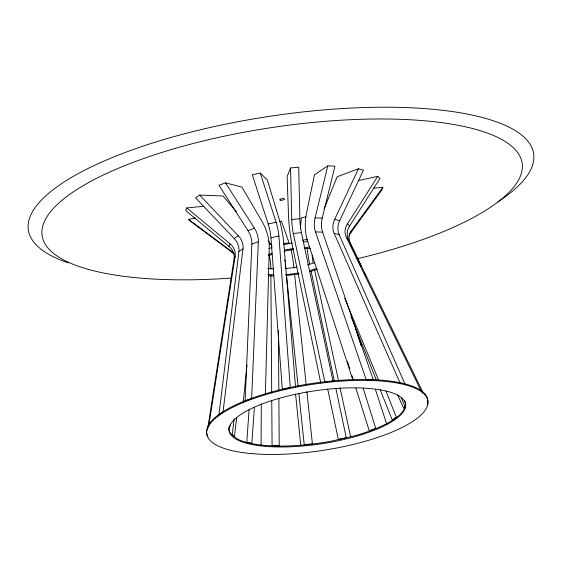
<?xml version="1.0" encoding="UTF-8"?>
<svg xmlns="http://www.w3.org/2000/svg" width="562" height="562" viewBox="0 0 562 562"><rect width="100%" height="100%" fill="white"/><g stroke="black" fill="none" stroke-linecap="round" stroke-linejoin="round"><path stroke-width="0.84" d="M261.105 445.034L261.288 403.832M265.376 394.215L269.24 248.566A30.573 16.776 69.5 0 0 261.463 220.501L241.927 187.083L225.495 182.847L218.99 185.277L247.961 230.68A13.924 7.643 69.5 0 1 251.853 244.133L245.13 401.05L251.636 398.627L258.351 241.709A13.924 7.643 69.5 0 0 254.46 228.249L225.495 182.847M249.107 409.712L246.802 442.006L251.832 443.306L254.375 407.513M300.417 228.172L301.302 217.88L306.065 216.827M243.234 402.533L246.992 365.089M234.129 418.894L232.247 434.574L234.403 436.702L236.7 417.573M238.899 251.607L218.899 415.002L222.981 412.262L242.988 248.868A13.924 11.219 56.2 0 0 238.281 235.808L199.679 195.105L195.59 197.845L234.192 238.541A13.924 11.219 56.2 0 1 238.899 251.607L242.988 248.868M207.764 428.307L234.066 259.04L235.113 256.405A13.924 13.095 21.7 0 0 230.02 243.76L186.739 207.947L185.692 210.581L228.973 246.388A13.924 13.095 21.7 0 1 234.066 259.04M208.678 426.544L235.113 256.405M315.085 217.88L327.815 165.874L334.945 166.141L322.216 218.147A13.924 7.123 -87.9 0 0 322.602 232.162L373.337 379.975L366.206 379.708L315.472 231.895A13.924 7.123 -87.9 0 1 315.085 217.88L322.216 218.147M228.973 246.388L230.02 243.76M331.376 381.31L333.006 381.148L301.443 232.661A13.924 2.283 84.4 0 1 299.89 218.695L298.703 167.174L290.547 167.975L287.133 176.58L288.461 214.01A30.573 5.016 84.4 0 0 291.797 243.051L320.79 383.031M229.584 427.015L230.631 424.387M348.84 236.089A13.924 13.095 21.7 0 1 350.54 233.061L351.58 230.427L382.919 187.287L373.463 188.214M382.919 187.287L381.872 189.921L350.54 233.061M324.105 208.755L337.186 176.742L358.451 168.804L363.474 170.096L339.68 220.683A13.924 10.875 -75.6 0 0 339.139 234.579L405.118 384.352M401.767 383.488L400.095 383.059L334.116 233.286A13.924 10.875 -75.6 0 1 334.657 219.391L358.451 168.804M347.471 223.795L377.804 176.32L379.954 178.449L349.627 225.924A13.924 12.968 -45.4 0 0 348.538 239.553L423.516 393.618L421.367 391.489L346.382 237.431A13.924 12.968 -45.4 0 1 347.471 223.795L349.627 225.924M349.817 233.314L351.791 230.483M327.815 165.874L314.453 174.824L306.662 212.569A30.573 15.631 -87.9 0 0 307.779 241.695L353.027 380.418M234.192 238.541L238.281 235.808M247.961 230.68L254.46 228.249M251.853 244.133L258.351 241.709M268.931 248.601L272.008 247.596M268.833 254.333L272.043 253.286M317.137 269.416L309.529 271.699M283.887 244.512L292.247 243.093M284.477 250.055L293.35 248.559M260.269 173.04L252.338 174.782L268.165 223.985A13.924 2.901 77.6 0 1 270.954 237.761L282.335 389.445L290.273 387.696L278.885 236.019A13.924 2.901 77.6 0 0 276.097 222.243L260.269 173.04L267.308 179.988L278.239 215.892A30.573 6.365 77.6 0 1 283.915 244.568L295.57 387.33M358.563 180.564L377.804 176.32M233.982 253.729A13.924 12.968 -45.4 0 0 233.082 253.019L190.813 221.54L188.656 219.412L195.351 217.937M268.165 223.985L276.097 222.243M270.954 237.761L278.885 236.019M302.482 240.332L307.238 239.286A30.573 6.365 77.6 0 0 307.119 240.775M299.068 273.961L285.988 275.598M186.739 207.947L203.936 206.254M324.85 381.949L293.294 233.462A13.924 2.283 84.4 0 1 291.734 219.496L299.89 218.695M279.855 221.449L281.485 221.287L289.086 242.925L283.381 243.479M293.294 233.462L301.443 232.661M325.665 381.872L329.746 381.472M303.606 241.955L307.779 241.695M304.119 247.463L309.557 247.14M268.418 275.823L273.652 275.963M199.679 195.105L222.995 195.976L236.483 211.804M315.472 231.895L322.602 232.162M269.303 244.294L270.884 244.358A30.573 15.631 -87.9 0 1 271.952 245.727M334.657 219.391L339.68 220.683M334.116 233.286L339.139 234.579M188.656 219.412L230.926 250.898L233.082 253.019M346.382 237.431L348.538 239.553M268.186 240.915L270.884 244.358M361.373 266.669L350.407 243.697A13.924 13.095 21.7 0 1 351.58 230.427M364.394 273.006L365.911 276.174M401.233 397.91L404.823 405.883L403.776 408.518L397.671 394.96M344.647 298.239L378.549 379.898M385.939 391.131L396.308 417.18L392.22 419.919L380.263 389.88M350.85 315.999L376.385 380.137M355.5 328.566L361.226 346.059M375.388 389.368L386.825 424.352M363.15 388.202L375.746 428.363L369.241 430.787L355.858 388.117M347.464 361.338L349.824 368.869M351.924 375.564L353.238 379.75M314.636 270.118L338.542 380.811M340.024 387.682L350.59 436.59M311.137 271.334L334.32 381.12M335.95 388.841L346.269 437.728L338.338 439.477L327.674 388.988M294.593 274.207L306.171 384.703M306.901 391.658L312.374 443.861L304.218 444.661L298.836 393.33M286.437 275.008L298.113 386.375M295.57 394.103L300.782 445.638M290.547 167.975L291.734 219.496M278.401 330.33L278.822 390.695M278.878 398.57L279.209 445.821L272.078 445.554L271.762 400.804M270.884 275.352L271.706 392.908M68.114 262.805A255.513 76.411 -8.6 0 1 113.538 157.037A255.513 76.411 -8.6 0 1 442.694 110.293A255.513 76.411 -8.6 0 1 497.883 201.779M230.849 278.106A242.742 72.589 -8.6 0 1 78.715 188.347A242.742 72.589 -8.6 0 1 471.37 128.213A242.742 72.589 -8.6 0 1 357.242 258.752M207.982 436.899A111.789 33.432 -8.6 0 1 314.01 383.186A111.789 33.432 -8.6 0 1 427.282 404.816M404.408 400.235A89.239 26.688 -8.6 0 1 353.365 436.14L331.271 441.191A89.239 26.688 -8.6 0 1 236.623 438.62L230.013 432.782A89.239 26.688 -8.6 0 1 229.099 426.748M316.582 268.39A40.071 11.985 -8.6 0 1 310.02 270.427M298.394 273.006A40.071 11.985 -8.6 0 1 285.482 274.593M273.715 274.811A40.071 11.985 -8.6 0 1 267.856 274.34M268.741 255.668A40.071 11.985 -8.6 0 1 271.769 254.565M284.091 251.207A40.071 11.985 -8.6 0 1 293.512 249.542M304.618 248.474A40.071 11.985 -8.6 0 1 310.498 248.334M309.592 264.021A30.573 6.365 77.6 0 1 307.252 248.221M314.889 262.63A40.071 11.985 -8.6 0 1 307.526 264.821M296.624 267.126A40.071 11.985 -8.6 0 1 285.426 268.503M273.631 268.819A40.071 11.985 -8.6 0 1 267.828 268.418M313.048 262.566A13.924 2.901 77.6 0 1 312.254 255.092M284.646 259.792A30.573 5.016 84.4 0 1 284.885 261.407M285.222 263.873A30.573 5.016 84.4 0 1 285.714 268.074M268.994 254.705A30.573 15.631 -87.9 0 1 270.842 269.212M290.99 249.479A30.573 5.016 84.4 0 1 293.954 268.116M230.926 250.898A13.924 12.968 -45.4 0 1 234.087 254.193M280.93 200.22A2.459 0.738 -8.6 0 0 284.576 199.074A2.459 0.738 -8.6 0 0 280.916 198.934A2.459 0.738 -8.6 0 0 280.93 200.22M265.629 446.376A89.239 26.688 -8.6 0 0 405.216 408.082A89.239 26.688 -8.6 0 0 281.197 397.784A89.239 26.688 -8.6 0 0 265.629 446.376M252.563 453.696A111.789 33.432 -8.6 0 0 427.422 405.722A111.789 33.432 -8.6 0 0 272.064 392.817A111.789 33.432 -8.6 0 0 252.563 453.696"/></g></svg>
